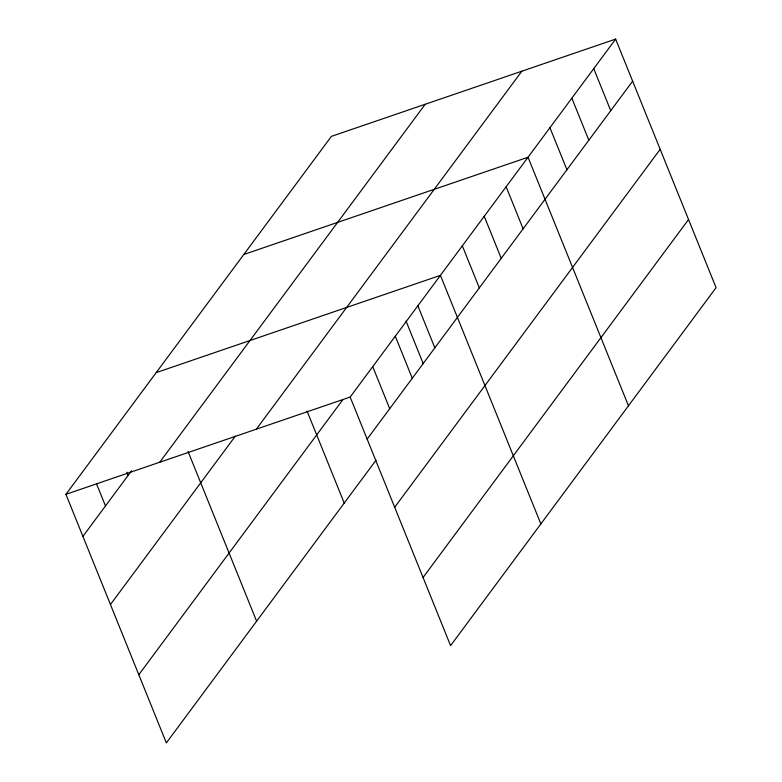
<?xml version="1.0" encoding="UTF-8"?>
<svg xmlns="http://www.w3.org/2000/svg" width="782" height="782" viewBox="0 0 782 782"><rect width="100%" height="100%" fill="white"/><g stroke="black" fill="none" stroke-linecap="round" stroke-linejoin="round"><path stroke-width="1.17" d="M376.025 460.187L166.351 742.9L65.923 494.332L331.412 136.361L615.649 39.1L716.077 287.668L450.588 645.639L350.16 397.07L615.649 39.1M82.912 536.374L131.571 470.774M159.724 462.23L425.213 104.27M110.448 604.535L235.333 436.141M256.359 429.162L521.848 71.201M138.815 674.749L342.839 399.661M367.149 439.113L632.638 81.142M394.685 507.264L660.174 149.303M423.052 577.487L688.541 219.517M243.798 254.492L528.036 157.231L628.464 405.799M156.185 372.623L440.422 275.362L540.851 523.93M65.923 494.332L350.16 397.07M593.743 68.63L610.732 110.682M571.847 98.161L588.836 140.213M549.942 127.701L566.93 169.743M506.14 186.761L523.119 228.813M484.234 216.291L501.223 258.343M462.328 245.822L479.317 287.874M417.862 305.782L434.851 347.834M406.112 321.246L423.267 363.708M395.291 336.211L412.28 378.263M372.731 366.641L389.719 408.683M307.082 411.127L344.227 503.061M188.071 451.537L256.613 621.191M126.704 472.201L128.043 475.524M96.538 483.823L105.472 505.954"/></g></svg>
